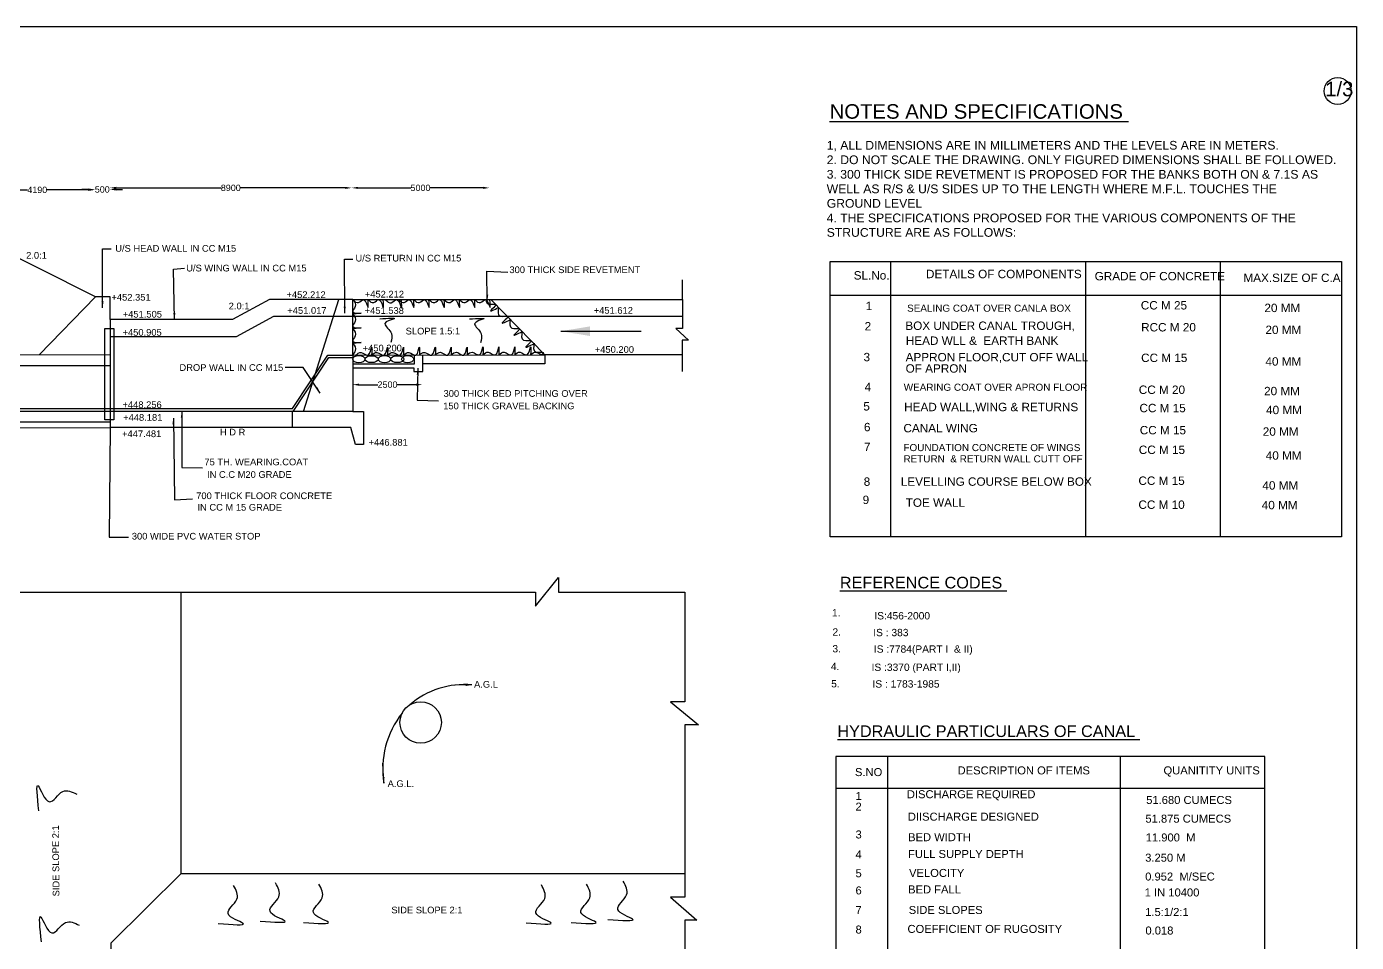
# Model space of a CAD drawing. Header units: millimetres. Extents: x -53247114 to -53235131, y 22140965 to 22148649.
# Drawn here: x -53239721 to -53235146, y 22145496 to 22148649 of the extents above; entities that cross this region are included whole.
import ezdxf

# ---------------------------------------------------------------- set-up
doc = ezdxf.new("R2010")
doc.units = ezdxf.units.MM
doc.header["$MEASUREMENT"] = 0
for name, color, linetype in [('DIMENSION', 7, 'Continuous'), ('DRAWING', 2, 'Continuous'), ('TEXT', 7, 'Continuous')]:
    doc.layers.add(name, color=color, linetype=linetype)
doc.styles.get("Standard").update_dxf_attribs({"font": 'arial.ttf', "height": 22})
doc.dimstyles.get("Standard").update_dxf_attribs({"dimtxt": 22, "dimasz": 22, "dimexe": 0.18, "dimexo": 0.0625, "dimgap": 0.09, "dimtad": 0, "dimdec": 0, "dimzin": 0, "dimdsep": 46, "dimtxsty": 'Standard', "dimcen": 0.09, "dimse1": 1, "dimse2": 1, "dimadec": 0, "dimazin": 0, "dimtfac": 1, "dimtdec": 0, "dimtofl": 0, "dimtmove": 0, "dimatfit": 3, "dimfxl": 1, "dimtolj": 1, "dimtzin": 0, "dimarcsym": 0})

# ---------------------------------------------------------------- blocks, each defined once
blk = doc.blocks.new('*D63')
at = {"layer": 'Defpoints', "color": 0, "transparency": 16777216}
for p in [(-53239881.4, 22148086.1), (-53239486.9, 22148086.8), (-53239486.9, 22148080.6)]:
    blk.add_point(p, dxfattribs=at)
at = {"layer": 'DIMENSION', "color": 0, "lineweight": -2, "transparency": 16777216}
for p, q in [((-53239859.4, 22148086.8), (-53239717.5, 22148086.8)), ((-53239508.9, 22148086.8), (-53239650.8, 22148086.8))]:
    blk.add_line(p, q, dxfattribs=at)
at = {"layer": 'DIMENSION', "color": 0, "transparency": 16777216}
for points in [[(-53239859.4, 22148090.5), (-53239859.4, 22148083.2), (-53239881.4, 22148086.8)], [(-53239508.9, 22148090.5), (-53239508.9, 22148083.2), (-53239486.9, 22148086.8)]]:
    blk.add_solid(points, dxfattribs=at)
at = {"layer": 'DIMENSION', "color": 0, "transparency": 16777216, "insert": (-53239684.2, 22148086.8), "char_height": 22, "attachment_point": 5}
blk.add_mtext('\\A1;4190', dxfattribs=at)
blk = doc.blocks.new('*D64')
at = {"layer": 'Defpoints', "color": 0, "transparency": 16777216}
for p in [(-53239486.9, 22148086.8), (-53239434.5, 22148088.3), (-53239434.5, 22148084.8)]:
    blk.add_point(p, dxfattribs=at)
at = {"layer": 'DIMENSION', "color": 0, "lineweight": -2, "transparency": 16777216}
for p, q in [((-53239508.9, 22148088.3), (-53239530.9, 22148088.3)), ((-53239412.5, 22148088.3), (-53239390.5, 22148088.3))]:
    blk.add_line(p, q, dxfattribs=at)
at = {"layer": 'DIMENSION', "color": 0, "transparency": 16777216}
for points in [[(-53239508.9, 22148091.9), (-53239508.9, 22148084.6), (-53239486.9, 22148088.3)], [(-53239412.5, 22148091.9), (-53239412.5, 22148084.6), (-53239434.5, 22148088.3)]]:
    blk.add_solid(points, dxfattribs=at)
at = {"layer": 'DIMENSION', "color": 0, "transparency": 16777216, "insert": (-53239460.7, 22148088.3), "char_height": 22, "attachment_point": 5}
blk.add_mtext('\\A1;500', dxfattribs=at)
blk = doc.blocks.new('*D65')
at = {"layer": 'Defpoints', "color": 0, "transparency": 16777216}
for p in [(-53239434.5, 22148088.3), (-53238602.7, 22148093.8), (-53238602.7, 22148093.8)]:
    blk.add_point(p, dxfattribs=at)
at = {"layer": 'DIMENSION', "color": 0, "lineweight": -2, "transparency": 16777216}
for p, q in [((-53239412.5, 22148093.8), (-53239051.5, 22148093.8)), ((-53238624.7, 22148093.8), (-53238985.7, 22148093.8))]:
    blk.add_line(p, q, dxfattribs=at)
at = {"layer": 'DIMENSION', "color": 0, "transparency": 16777216}
for points in [[(-53239412.5, 22148097.5), (-53239412.5, 22148090.1), (-53239434.5, 22148093.8)], [(-53238624.7, 22148097.5), (-53238624.7, 22148090.1), (-53238602.7, 22148093.8)]]:
    blk.add_solid(points, dxfattribs=at)
at = {"layer": 'DIMENSION', "color": 0, "transparency": 16777216, "insert": (-53239018.6, 22148093.8), "char_height": 22, "attachment_point": 5}
blk.add_mtext('\\A1;8900', dxfattribs=at)
blk = doc.blocks.new('*D66')
at = {"layer": 'Defpoints', "color": 0, "transparency": 16777216}
for p in [(-53238602.7, 22148093.8), (-53238129, 22148093.8), (-53238129, 22148093.8)]:
    blk.add_point(p, dxfattribs=at)
at = {"layer": 'DIMENSION', "color": 0, "lineweight": -2, "transparency": 16777216}
for p, q in [((-53238580.7, 22148093.8), (-53238398.8, 22148093.8)), ((-53238151, 22148093.8), (-53238333, 22148093.8))]:
    blk.add_line(p, q, dxfattribs=at)
at = {"layer": 'DIMENSION', "color": 0, "transparency": 16777216}
for points in [[(-53238580.7, 22148097.5), (-53238580.7, 22148090.2), (-53238602.7, 22148093.8)], [(-53238151, 22148097.5), (-53238151, 22148090.2), (-53238129, 22148093.8)]]:
    blk.add_solid(points, dxfattribs=at)
at = {"layer": 'DIMENSION', "color": 0, "transparency": 16777216, "insert": (-53238365.9, 22148093.8), "char_height": 22, "attachment_point": 5}
blk.add_mtext('\\A1;5000', dxfattribs=at)
blk = doc.blocks.new('*D67')
at = {"layer": 'Defpoints', "color": 0, "transparency": 16777216}
for p in [(-53238599, 22147416.3), (-53238359.7, 22147416.3), (-53238359.7, 22147416.3)]:
    blk.add_point(p, dxfattribs=at)
at = {"layer": 'DIMENSION', "color": 0, "lineweight": -2, "transparency": 16777216}
for p, q in [((-53238577, 22147416.3), (-53238512.4, 22147416.3)), ((-53238381.7, 22147416.3), (-53238446.2, 22147416.3))]:
    blk.add_line(p, q, dxfattribs=at)
at = {"layer": 'DIMENSION', "color": 0, "transparency": 16777216}
for points in [[(-53238577, 22147420), (-53238577, 22147412.6), (-53238599, 22147416.3)], [(-53238381.7, 22147420), (-53238381.7, 22147412.6), (-53238359.7, 22147416.3)]]:
    blk.add_solid(points, dxfattribs=at)
at = {"layer": 'DIMENSION', "color": 0, "transparency": 16777216, "insert": (-53238479.3, 22147416.3), "char_height": 22, "attachment_point": 5}
blk.add_mtext('\\A1;2500', dxfattribs=at)

msp = doc.modelspace()

# ---------------------------------------------------------------- linework, layer by layer
at = {"layer": 'DIMENSION', "color": 0}
msp.add_lwpolyline([(-53235146.3, 22140965.1), (-53247113.7, 22140965.1), (-53247113.7, 22148649), (-53235146.3, 22148649)], close=True, dxfattribs=at)
for centre, major_axis, ratio in [((-53238578.2, 22147504.1), (-20.8, 0), 0.625052), ((-53238534.4, 22147504.1), (-23, 0), 0.516129), ((-53238489.6, 22147504.1), (-20.8, 0), 0.625052), ((-53238445.8, 22147504.1), (-23, 0), 0.516129), ((-53238410.2, 22147504.1), (-20.8, 0), 0.625052)]:
    msp.add_ellipse(centre, major_axis=major_axis, ratio=ratio, dxfattribs=at)
for points in [[(-53238506, 22147643.3), (-53238456.8, 22147643.3), (-53238488.3, 22147626.4), (-53238479.3, 22147611.3), (-53238466, 22147592.1), (-53238467.7, 22147561.1)], [(-53238197.4, 22147642.6), (-53238148.1, 22147642.6), (-53238179.6, 22147625.8), (-53238170.7, 22147610.6), (-53238157.3, 22147591.5), (-53238159, 22147560.5)]]:
    msp.add_spline(points, degree=3, dxfattribs=at)
at = {"layer": 'DRAWING', "color": 0}
for points in [[(-53246381.5, 22147334.4), (-53238806.3, 22147334.4), (-53238684.8, 22147517.7), (-53238599, 22147517.7), (-53238599, 22147709.4), (-53238885, 22147709.4), (-53239012.3, 22147640.7), (-53239433.5, 22147640.7), (-53239433.5, 22147719), (-53239483.5, 22147719), (-53239879.5, 22147917.3), (-53240353.8, 22147917.3), (-53240938.3, 22147519.3), (-53242051, 22147519.3), (-53242634.5, 22147913.7), (-53243488.1, 22147913.7), (-53243883.5, 22147718.5), (-53243931, 22147718.5), (-53243931, 22147695.9), (-53244151.3, 22147577.4), (-53246381.5, 22147577.4)], [(-53238599, 22147709.4), (-53237464.3, 22147709.4), (-53237464.3, 22147776.7)], [(-53239483.5, 22147719), (-53239677.3, 22147519.4)], [(-53238767.9, 22147324.3), (-53238646.5, 22147709.4)], [(-53237465.9, 22147518.9), (-53237937.8, 22147518.9), (-53238123.8, 22147709.4)], [(-53237464.3, 22147709.4), (-53237464.3, 22147609.2), (-53237488, 22147609.2), (-53237443.7, 22147569.1), (-53237465.9, 22147569.1), (-53237465.9, 22147461.8)], [(-53239433.5, 22147582.4), (-53238998.5, 22147582.4), (-53238870, 22147651.7), (-53237464.3, 22147651.7)], [(-53239433.5, 22147640.7), (-53239433.5, 22147269)], [(-53242058, 22147513.4), (-53239433.5, 22147520)], [(-53238803.5, 22147324.3), (-53238680.7, 22147510), (-53238599, 22147510)], [(-53238599, 22147517.7), (-53237937.8, 22147518.9)], [(-53238599, 22147474.1), (-53238389, 22147474.1), (-53238389, 22147461.9), (-53238357.5, 22147461.9), (-53238357.6, 22147518.2)], [(-53238387.8, 22147518.1), (-53238387.8, 22147486.7), (-53238599, 22147486.7)], [(-53238599, 22147517.7), (-53238599, 22147324.3)], [(-53237937.8, 22147518.9), (-53237937.8, 22147488.3), (-53238357.6, 22147487.5)], [(-53243931, 22147482.1), (-53239433.5, 22147482.1)], [(-53238599, 22147324.3), (-53245222.7, 22147324.3), (-53245222.7, 22147209.8), (-53245192.7, 22147209.8), (-53245177.4, 22147267.4), (-53239433.5, 22147269)], [(-53238599, 22147324.3), (-53238599, 22147324.3), (-53238561.9, 22147324.3), (-53238561.9, 22147210), (-53238589.6, 22147210), (-53238605.8, 22147269), (-53239433.5, 22147269), (-53239436.5, 22146891.6), (-53239369.9, 22146891.6)], [(-53238807.9, 22147324.3), (-53238807.9, 22147269)], [(-53239433.5, 22147287.5), (-53243930.9, 22147287.5), (-53243930.9, 22146950.5), (-53244004.3, 22146950.5)], [(-53239761.2, 22146701.8), (-53237970.2, 22146701.8), (-53237970.2, 22146654.3), (-53237891.6, 22146752.1), (-53237891.6, 22146701.8), (-53237457, 22146701.8), (-53237457, 22146324.7), (-53237505.5, 22146324.7), (-53237409.7, 22146245), (-53237457.1, 22146245), (-53237457.1, 22145651.8), (-53237506.4, 22145651.8), (-53237415.5, 22145572.8), (-53237456.5, 22145572.8), (-53237456.5, 22144986.6), (-53237505.3, 22144986.6), (-53237412.2, 22144907.2), (-53237457.9, 22144907.2), (-53237457.9, 22144322.4), (-53237512.6, 22144322.4), (-53237416.2, 22144243.1), (-53237462.6, 22144243.1), (-53237462.6, 22143967.5), (-53237265.8, 22143967.5)], [(-53239429.6, 22144824.7), (-53239429.6, 22145494.7), (-53239188.9, 22145733.8), (-53239188.9, 22146701.8)], [(-53239188.9, 22145733.8), (-53237457.1, 22145733.8)]]:
    msp.add_lwpolyline(points, dxfattribs=at)
msp.add_lwpolyline([(-53239451.3, 22147609.4), (-53239421.3, 22147609.4), (-53239421.3, 22147295.1), (-53239451.3, 22147295.1)], close=True, dxfattribs=at)
msp.add_circle((-53238365.4, 22146253.4), 71.3, dxfattribs=at)
for centre, radius, start, end in [((-53238215.6, 22146098.6), 285.4, 84.6536, 130.8687), ((-53238184.9, 22146093), 311, 141.7274, 189.0434)]:
    msp.add_arc(centre, radius, start, end, dxfattribs=at)
for points in [[(-53238599, 22147709.4), (-53238590.1, 22147684.9), (-53238599, 22147666.7), (-53238569.7, 22147662.7), (-53238599, 22147659)], [(-53238599, 22147709.4), (-53238579.1, 22147698.9), (-53238561.8, 22147709.4), (-53238546.5, 22147681.8), (-53238546.5, 22147709.4)], [(-53238546.5, 22147709.4), (-53238526.6, 22147698.9), (-53238509.3, 22147709.4), (-53238494.1, 22147681.8), (-53238494.1, 22147709.4)], [(-53238487.4, 22147709.4), (-53238466.3, 22147698.3), (-53238447.9, 22147709.4), (-53238431.6, 22147680), (-53238431.6, 22147709.4)], [(-53238441.6, 22147709.4), (-53238421.7, 22147698.9), (-53238404.4, 22147709.4), (-53238389.2, 22147681.8), (-53238389.2, 22147709.4)], [(-53238389.2, 22147709.4), (-53238369.3, 22147698.9), (-53238352, 22147709.4), (-53238336.7, 22147681.8), (-53238336.7, 22147709.4)], [(-53238336.7, 22147709.4), (-53238316.8, 22147698.9), (-53238299.5, 22147709.4), (-53238284.3, 22147681.8), (-53238284.3, 22147709.4)], [(-53238284.3, 22147709.4), (-53238264.4, 22147698.9), (-53238247.1, 22147709.4), (-53238231.8, 22147681.8), (-53238231.8, 22147709.4)], [(-53238231.8, 22147709.4), (-53238211.9, 22147698.9), (-53238194.6, 22147709.4), (-53238179.4, 22147681.8), (-53238179.4, 22147709.4)], [(-53238179.4, 22147709.4), (-53238159.5, 22147698.9), (-53238142.2, 22147709.4), (-53238126.9, 22147681.8), (-53238126.9, 22147709.4)], [(-53238599, 22147659), (-53238590.1, 22147634.5), (-53238599, 22147616.2), (-53238569.7, 22147612.3), (-53238599, 22147608.6)], [(-53238097.2, 22147682.1), (-53238092.4, 22147652.7), (-53238066, 22147650.2), (-53238084.8, 22147629.3), (-53238056.6, 22147640.6)], [(-53238056.6, 22147640.6), (-53238051.8, 22147611.2), (-53238025.4, 22147608.6), (-53238044.2, 22147587.7), (-53238016, 22147599)], [(-53238599, 22147608.6), (-53238590.1, 22147584.1), (-53238599, 22147565.8), (-53238569.7, 22147561.8), (-53238599, 22147558.2)], [(-53238016, 22147599), (-53238011.2, 22147569.6), (-53237984.8, 22147567), (-53238003.6, 22147546.1), (-53237975.4, 22147557.4)], [(-53238588.7, 22147517.7), (-53238570.3, 22147527.2), (-53238545.5, 22147517.8), (-53238534.1, 22147545.4), (-53238534, 22147517.8)], [(-53238534, 22147517.8), (-53238515.6, 22147527.3), (-53238490.8, 22147517.9), (-53238479.4, 22147545.5), (-53238479.3, 22147517.9)], [(-53238479.3, 22147517.9), (-53238460.9, 22147527.4), (-53238436.1, 22147518), (-53238424.7, 22147545.6), (-53238424.6, 22147518)], [(-53238424.6, 22147518), (-53238406.2, 22147527.5), (-53238381.4, 22147518.1), (-53238370, 22147545.7), (-53238369.9, 22147518.1)], [(-53238369.9, 22147518.1), (-53238351.5, 22147527.6), (-53238326.7, 22147518.2), (-53238315.3, 22147545.8), (-53238315.2, 22147518.2)], [(-53238315.2, 22147518.2), (-53238296.8, 22147527.7), (-53238272, 22147518.3), (-53238260.6, 22147545.9), (-53238260.6, 22147518.3)], [(-53238260.6, 22147518.3), (-53238242.1, 22147527.8), (-53238217.3, 22147518.4), (-53238205.9, 22147546), (-53238205.9, 22147518.4)], [(-53238205.9, 22147518.4), (-53238187.4, 22147527.9), (-53238162.7, 22147518.5), (-53238151.2, 22147546.1), (-53238151.2, 22147518.5)], [(-53238151.2, 22147518.5), (-53238132.7, 22147528), (-53238108, 22147518.6), (-53238096.5, 22147546.2), (-53238096.5, 22147518.6)], [(-53238096.5, 22147518.6), (-53238078, 22147528.1), (-53238053.3, 22147518.7), (-53238041.8, 22147546.3), (-53238041.8, 22147518.7)], [(-53238041.8, 22147518.7), (-53238023.4, 22147528.2), (-53237998.6, 22147518.8), (-53237987.1, 22147546.4), (-53237987.1, 22147518.8)], [(-53239678.7, 22145949.2), (-53239680.7, 22146034.9), (-53239642.7, 22145980.5), (-53239596.5, 22146015.9), (-53239548.7, 22146006.7)], [(-53239061.5, 22145561.1), (-53238976.8, 22145562.3), (-53239027.8, 22145595.5), (-53238997.4, 22145645.3), (-53239008.9, 22145692.7)], [(-53238917.3, 22145569.5), (-53238832.6, 22145570.6), (-53238883.5, 22145603.8), (-53238853.2, 22145653.6), (-53238864.6, 22145701.1)], [(-53238768.3, 22145565.4), (-53238683.5, 22145566.6), (-53238734.5, 22145599.8), (-53238704.1, 22145649.5), (-53238715.6, 22145697)], [(-53238002.9, 22145563.4), (-53237918.1, 22145564.6), (-53237969.1, 22145597.7), (-53237938.7, 22145647.5), (-53237950.2, 22145695)], [(-53237847.8, 22145565.4), (-53237763, 22145566.6), (-53237814, 22145599.8), (-53237783.6, 22145649.5), (-53237795.1, 22145697)], [(-53237720.9, 22145575.5), (-53237636.1, 22145576.6), (-53237687.1, 22145609.8), (-53237656.8, 22145659.6), (-53237668.2, 22145707.1)], [(-53239669.7, 22145497.9), (-53239671.7, 22145583.6), (-53239633.7, 22145529.2), (-53239587.5, 22145564.6), (-53239539.7, 22145555.4)]]:
    msp.add_spline(points, degree=3, dxfattribs=at)
for points, knots in [([(-53238139.7, 22147709.4), (-53238140, 22147702.3), (-53238136.8, 22147688.2), (-53238089.1, 22147700.2), (-53238142, 22147660.1), (-53238112.5, 22147674.6), (-53238097.2, 22147682.1)], [11.398808, 11.398808, 11.398808, 11.398808, 29.796147, 56.360576, 84.437425, 114.780069, 114.780069, 114.780069, 114.780069]), ([(-53238599, 22147558.2), (-53238592.9, 22147550.3), (-53238583, 22147537.4), (-53238598.1, 22147521.9), (-53238599.1, 22147517.7)], [0, 0, 0, 0, 26.006393, 42.855946, 42.855946, 42.855946, 42.855946]), ([(-53237975.1, 22147558.7), (-53237977.3, 22147545.7), (-53237981.5, 22147521.2), (-53237937.6, 22147532.3), (-53237945.9, 22147522.1), (-53237949.1, 22147518.9)], [0, 0, 0, 0, 29.796147, 56.360576, 67.226013, 67.226013, 67.226013, 67.226013]), ([(-53237987.1, 22147518.8), (-53237981.2, 22147524.1), (-53237967.8, 22147535.9), (-53237948.6, 22147513.8), (-53237941.7, 22147520.5), (-53237940.7, 22147521.9)], [0, 0, 0, 0, 20.708113, 47.202158, 51.971638, 51.971638, 51.971638, 51.971638])]:
    msp.add_open_spline(points, degree=3, knots=knots, dxfattribs=at)
at = {"layer": 'TEXT', "color": 0}
for points in [[(-53235197.2, 22146892.5), (-53236956.2, 22146892.5), (-53236956.2, 22147840.1), (-53235197.2, 22147840.1)], [(-53235461.3, 22146136.8), (-53236937.6, 22146136.8), (-53236937.6, 22145091.9), (-53235461.3, 22145091.9)]]:
    msp.add_lwpolyline(points, close=True, dxfattribs=at)
for points in [[(-53236748.8, 22147840.1), (-53236748.8, 22146892.5)], [(-53236076.7, 22146892.5), (-53236076.7, 22147840.1)], [(-53235615, 22147840.1), (-53235615, 22146892.5)], [(-53236956.2, 22147723.9), (-53235197.2, 22147723.9)], [(-53236758.4, 22145091.9), (-53236758.4, 22146136.8)], [(-53235959.3, 22146136.8), (-53235959.3, 22145091.9)], [(-53236937.6, 22146026.8), (-53235461.3, 22146026.8)]]:
    msp.add_lwpolyline(points, dxfattribs=at)
msp.add_circle((-53235210.7, 22148427), 46.4, dxfattribs=at)

# ---------------------------------------------------------------- texts
for s, height, p in [('1/3', 50, (-53235253.6, 22148409.2)), ('%%UNOTES AND SPECIFICATIONS ', 50, (-53236958.4, 22148331.9)), ('2.0:1', 23, (-53239722.6, 22147850.1)), ('U/S HEAD WALL IN CC M15', 23, (-53239416, 22147874)), ('U/S WING WALL IN CC M15', 23, (-53239171.9, 22147806.1)), ('U/S RETURN IN CC M15', 23, (-53238589.6, 22147840.4)), ('300 THICK SIDE REVETMENT', 23, (-53238060, 22147800.4)), ('SL.No.', 28.89, (-53236875.6, 22147778.2)), ('DETAILS OF COMPONENTS ', 28.886, (-53236627, 22147782.9)), ('GRADE OF CONCRETE ', 28.886, (-53236046.7, 22147775.4)), ('MAX.SIZE OF C.A', 28.886, (-53235534.9, 22147769.8)), ('+452.212', 23, (-53238827, 22147714.7)), ('+452.212', 23, (-53238557.5, 22147716.4)), ('+452.351', 23, (-53239429.1, 22147705.7)), ('2.0:1', 23, (-53239025.7, 22147675.7)), ('1', 28.9, (-53236834.4, 22147673.1)), ('SEALING COAT OVER CANLA BOX ', 24.442, (-53236692, 22147667.4)), ('CC M 25', 28.89, (-53235888, 22147675.2)), ('20 MM', 28.89, (-53235462.7, 22147666.2)), ('+451.505', 23, (-53239390.2, 22147647.3)), ('+451.017', 23, (-53238824, 22147660.3)), ('+451.538', 23, (-53238557.9, 22147660)), ('+451.612', 23, (-53237770, 22147660.5)), ('+450.905', 23, (-53239391, 22147584.9)), ('SLOPE 1.5:1', 23, (-53238416.9, 22147589.2)), ('2', 28.9, (-53236838.1, 22147603)), ('BOX UNDER CANAL TROUGH,', 28.886, (-53236697.9, 22147604.8)), ('RCC M 20', 28.89, (-53235886.9, 22147599.6)), ('20 MM', 28.89, (-53235459.2, 22147590.6)), ('+450.200', 23, (-53238564.9, 22147530.7)), ('+450.200', 23, (-53237766.3, 22147525.9)), ('HEAD WLL &  EARTH BANK', 28.886, (-53236696.3, 22147553.3)), ('3', 28.9, (-53236841.8, 22147496.8)), ('APPRON FLOOR,CUT OFF WALL', 28.886, (-53236697, 22147496.5)), ('CC M 15', 28.89, (-53235886.9, 22147494.3)), ('40 MM', 28.89, (-53235459.2, 22147481.8)), ('DROP WALL IN CC M15 ', 23, (-53239195.1, 22147463.8)), ('OF APRON', 28.89, (-53236697, 22147457.7)), ('4', 28.9, (-53236838.2, 22147393.8)), ('WEARING COAT OVER APRON FLOOR ', 24.442, (-53236703.5, 22147395.3)), ('CC M 20 ', 28.89, (-53235894.9, 22147384.4)), ('300 THICK BED PITCHING OVER', 23, (-53238286.6, 22147374.5)), ('20 MM', 28.89, (-53235463.8, 22147379.9)), ('+448.256', 23, (-53239391.1, 22147335.9)), ('150 THICK GRAVEL BACKING', 23, (-53238287.8, 22147331.7)), ('5', 28.9, (-53236842.6, 22147327.4)), ('HEAD WALL,WING & RETURNS', 28.886, (-53236701.9, 22147325)), ('CC M 15 ', 28.89, (-53235892.6, 22147321.4)), ('40 MM', 28.89, (-53235457, 22147314.9)), ('+448.181', 23, (-53239388.8, 22147291.9)), ('6', 28.9, (-53236840.4, 22147255.9)), ('CANAL WING', 28.89, (-53236704.5, 22147252.2)), ('CC M 15 ', 28.89, (-53235891.5, 22147245.3)), ('+447.481', 23, (-53239392.5, 22147235.7)), ('H D R', 23, (-53239056, 22147241.6)), ('+446.881', 23, (-53238544.5, 22147206.3)), ('20 MM ', 28.89, (-53235468.4, 22147240.5)), ('7', 28.9, (-53236840.4, 22147187.6)), ('FOUNDATION CONCRETE OF WINGS', 24.442, (-53236704.5, 22147187.6)), ('CC M 15 ', 28.89, (-53235894.9, 22147177.7)), ('40 MM', 28.89, (-53235458.1, 22147158)), ('75 TH. WEARING.COAT', 23, (-53239109.3, 22147138.8)), ('RETURN  & RETURN WALL CUTT OFF ', 24.442, (-53236704.5, 22147148.8)), ('IN C.C M20 GRADE', 23, (-53239100.2, 22147095.6)), ('8', 28.9, (-53236841.2, 22147068.1)), ('LEVELLING COURSE BELOW BOX', 28.886, (-53236713.5, 22147068.3)), ('CC M 15 ', 28.89, (-53235896.1, 22147071.3)), ('700 THICK FLOOR CONCRETE', 23, (-53239137.5, 22147022.3)), ('40 MM', 28.89, (-53235469.6, 22147055)), ('IN CC M 15 GRADE', 23, (-53239133.2, 22146982.7)), ('9', 28.9, (-53236844.9, 22147005.4)), ('TOE WALL', 28.89, (-53236696.7, 22146995.9)), ('CC M 10 ', 28.89, (-53235896.1, 22146988.8)), ('40 MM', 28.89, (-53235471.9, 22146987.4)), ('300 WIDE PVC WATER STOP', 23, (-53239359, 22146883.2)), ('%%UREFERENCE CODES ', 40, (-53236923.3, 22146714.9)), ('1.   ', 25.18, (-53236950.4, 22146618.4)), ('IS:456-2000', 25.179, (-53236804.6, 22146608.2)), ('2.', 25.18, (-53236948.6, 22146552.4)), ('IS : 383', 25.18, (-53236808.4, 22146550.5)), ('3.', 25.18, (-53236948.8, 22146494.7)), ('IS :7784(PART I  & II)', 25.179, (-53236806.3, 22146493.7)), ('4.', 25.18, (-53236954.2, 22146433.6)), ('IS :3370 (PART I,II)', 25.179, (-53236814.2, 22146431)), ('A.G.L', 23, (-53238181.6, 22146373.4)), ('5.', 25.18, (-53236953.1, 22146374.2)), ('IS : 1783-1985', 25.179, (-53236811, 22146373.6)), ('%%UHYDRAULIC PARTICULARS OF CANAL ', 40, (-53236931.9, 22146203.4)), ('S.NO', 27.54, (-53236871.3, 22146068.9)), ('DESCRIPTION OF ITEMS ', 27.537, (-53236518.2, 22146074.7)), ('QUANITITY UNITS ', 27.537, (-53235809.9, 22146074.7)), ('A.G.L.', 23, (-53238479, 22146031.3)), ('1', 27.5, (-53236869.4, 22145986.5)), ('DISCHARGE REQUIRED ', 27.537, (-53236692.8, 22145992.7)), ('51.680 CUMECS ', 27.537, (-53235869.4, 22145972.9)), ('2', 27.5, (-53236869.4, 22145950.1)), ('DIISCHARGE DESIGNED ', 27.537, (-53236689.5, 22145915.5)), ('51.875 CUMECS', 27.537, (-53235872.1, 22145908.6)), ('3', 27.5, (-53236869.4, 22145854.2)), ('BED WIDTH ', 27.54, (-53236688.5, 22145844.8)), ('11.900  M', 27.54, (-53235871.1, 22145843.9)), ('4', 27.5, (-53236869.4, 22145785.7)), ('FULL SUPPLY DEPTH', 27.537, (-53236688.5, 22145787)), ('3.250 M', 27.54, (-53235872.9, 22145774.2)), ('5', 27.5, (-53236869.4, 22145720.7)), ('VELOCITY', 27.54, (-53236685.2, 22145721.7)), ('0.952  M/SEC', 27.537, (-53235872.9, 22145709.3)), ('6', 27.5, (-53236869.4, 22145661.5)), ('BED FALL', 27.54, (-53236688.5, 22145665)), ('1 IN 10400', 27.54, (-53235874.6, 22145654.6)), ('SIDE SLOPE 2:1', 23, (-53238466.1, 22145596.3)), ('7', 27.5, (-53236869.4, 22145594.2)), ('SIDE SLOPES', 27.537, (-53236686.3, 22145594.3)), ('1.5:1/2:1', 27.54, (-53235872.9, 22145587.2)), ('8', 27.5, (-53236869.4, 22145526.9)), ('COEFFICIENT OF RUGOSITY', 27.537, (-53236690.6, 22145529)), ('0.018', 27.54, (-53235872.1, 22145523.5))]:
    msp.add_text(s, height=height, dxfattribs=at).set_placement(p)
msp.add_text('SIDE SLOPE 2:1', height=23, rotation=90.4561, dxfattribs=at).set_placement((-53239608.1, 22145654.9))
at = {"layer": 'TEXT', "color": 0, "insert": (-53236968.5, 22148255.5), "char_height": 30, "width": 1710.295, "attachment_point": 1}
msp.add_mtext('1, ALL DIMENSIONS ARE IN MILLIMETERS AND THE LEVELS ARE IN METERS.\\P2. DO NOT SCALE THE DRAWING. ONLY FIGURED DIMENSIONS SHALL BE FOLLOWED. \\P3. 300 THICK SIDE REVETMENT IS PROPOSED FOR THE BANKS BOTH ON & 7.1S AS WELL AS R/S & U/S SIDES UP TO THE LENGTH WHERE M.F.L. TOUCHES THE GROUND LEVEL \\P4. THE SPECIFICATIONS PROPOSED FOR THE VARIOUS COMPONENTS OF THE STRUCTURE ARE AS FOLLOWS: ', dxfattribs=at)

# ---------------------------------------------------------------- dimensions: what is measured, and where the dimension line sits
at = {"layer": 'DIMENSION', "color": 0}
for base, p1, p2, text, picture, middle in [((-53239486.9, 22148086.8), (-53239881.4, 22148086.1), (-53239486.9, 22148080.6), '4190', '*D63', (-53239684.2, 22148086.8)), ((-53239434.5, 22148088.3), (-53239486.9, 22148086.8), (-53239434.5, 22148084.8), '500', '*D64', (-53239460.7, 22148088.3)), ((-53238602.7, 22148093.8), (-53239434.5, 22148088.3), (-53238602.7, 22148093.8), '8900', '*D65', (-53239018.6, 22148093.8)), ((-53238129, 22148093.8), (-53238602.7, 22148093.8), (-53238129, 22148093.8), '5000', '*D66', (-53238365.9, 22148093.8)), ((-53238359.7, 22147416.3), (-53238599, 22147416.3), (-53238359.7, 22147416.3), '2500', '*D67', (-53238479.3, 22147416.3))]:
    dim = msp.add_linear_dim(base=base, p1=p1, p2=p2, text=text, dimstyle='Standard', dxfattribs=at)
    dim.commit()
    dim.dimension.update_dxf_attribs({"geometry": picture, "text_midpoint": middle})

# ---------------------------------------------------------------- leaders
for points, override in [([(-53239459.8, 22147680.8), (-53239459.8, 22147883.9), (-53239429.8, 22147883.9)], {"dimgap": 0.09, "dimtad": 0}), ([(-53238626.5, 22147662.4), (-53238627.5, 22147848.8), (-53238599.1, 22147847.8)], {"dimgap": 0.09, "dimtad": 0}), ([(-53239212.3, 22147640.7), (-53239215.9, 22147813.6), (-53239177.3, 22147817.8)], {"dimgap": 0.09, "dimtad": 0}), ([(-53238136.1, 22147704), (-53238137.2, 22147807.5), (-53238065.5, 22147803.9)], {"dimgap": 0.09, "dimtad": 0}), ([(-53237883.2, 22147600.4), (-53237606.9, 22147600.4)], {"dimasz": 100, "dimgap": 0.09, "dimtad": 0}), ([(-53238710.8, 22147387.2), (-53238769.2, 22147475.5), (-53238831.7, 22147476)], {"dimgap": 0.09, "dimtad": 0}), ([(-53238374.9, 22147472.8), (-53238377.1, 22147362.7), (-53238303.6, 22147360.9)], {"dimgap": 0.09, "dimtad": 0}), ([(-53239187, 22147324.3), (-53239187, 22147131), (-53239116, 22147129.9)], {"dimgap": 0.09, "dimtad": 0}), ([(-53239216.1, 22147301.5), (-53239212.4, 22147020.3), (-53239149.8, 22147022.9)], {"dimgap": 0.09, "dimtad": 0}), ([(-53238189, 22146382.7), (-53238248, 22146382.1)], {"dimgap": 0.09, "dimtad": 0}), ([(-53238492, 22146044.2), (-53238495.2, 22146112.9)], {"dimgap": 0.09, "dimtad": 0})]:
    msp.add_leader(points, dimstyle='Standard', override=override, dxfattribs=at)

doc.saveas('drawing.dxf')
